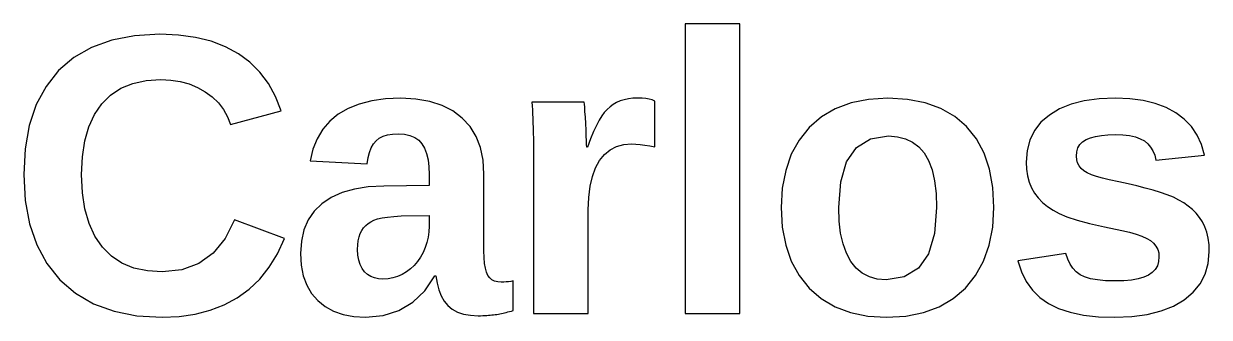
# Model space of a CAD drawing. Header units: metres. Extents: x 18 to 589, y 31 to 387.
# Drawn here: x 397.57 to 430.57, y 117.57 to 125.73 of the extents above; entities that cross this region are included whole.
import ezdxf

# ---------------------------------------------------------------- set-up
doc = ezdxf.new("R2010")
doc.units = ezdxf.units.M

msp = doc.modelspace()

# ---------------------------------------------------------------- linework, layer by layer
for p, q in [((401.357, 125.436), (400.654, 125.395)), ((401.875, 125.414), (401.357, 125.436)), ((417.508, 125.729), (415.984, 125.729)), ((415.984, 125.729), (415.984, 117.678)), ((417.508, 117.678), (417.508, 125.729)), ((400.021, 125.274), (399.458, 125.072)), ((400.654, 125.395), (400.021, 125.274)), ((402.354, 125.349), (401.875, 125.414)), ((402.792, 125.241), (402.354, 125.349)), ((403.19, 125.09), (402.792, 125.241)), ((403.549, 124.896), (403.19, 125.09)), ((398.965, 124.79), (398.541, 124.427)), ((399.458, 125.072), (398.965, 124.79)), ((403.867, 124.66), (403.549, 124.896)), ((398.541, 124.427), (398.192, 123.988)), ((404.145, 124.383), (403.867, 124.66)), ((400.605, 124.069), (400.977, 124.15)), ((400.977, 124.15), (401.39, 124.177)), ((401.39, 124.177), (401.666, 124.164)), ((401.666, 124.164), (401.928, 124.123)), ((401.928, 124.123), (402.175, 124.055)), ((404.383, 124.066), (404.145, 124.383)), ((398.192, 123.988), (397.92, 123.48)), ((399.989, 123.747), (400.276, 123.935)), ((400.276, 123.935), (400.605, 124.069)), ((402.175, 124.055), (402.407, 123.96)), ((402.407, 123.96), (402.624, 123.838)), ((402.624, 123.838), (402.819, 123.693)), ((404.58, 123.708), (404.383, 124.066)), ((397.92, 123.48), (397.726, 122.901)), ((399.541, 123.21), (399.743, 123.504)), ((399.743, 123.504), (399.989, 123.747)), ((402.819, 123.693), (402.988, 123.529)), ((402.988, 123.529), (403.128, 123.346)), ((404.737, 123.309), (404.58, 123.708)), ((406.91, 123.497), (406.599, 123.373)), ((407.258, 123.586), (406.91, 123.497)), ((407.643, 123.639), (407.258, 123.586)), ((408.065, 123.656), (407.643, 123.639)), ((408.489, 123.634), (408.065, 123.656)), ((408.873, 123.569), (408.489, 123.634)), ((409.216, 123.459), (408.873, 123.569)), ((409.518, 123.306), (409.216, 123.459)), ((413.172, 123.548), (411.718, 123.548)), ((411.718, 123.548), (411.724, 123.445)), ((411.724, 123.445), (411.73, 123.336)), ((413.179, 123.493), (413.172, 123.548)), ((413.186, 123.406), (413.179, 123.493)), ((413.979, 123.486), (413.892, 123.421)), ((414.072, 123.54), (413.979, 123.486)), ((414.172, 123.584), (414.072, 123.54)), ((414.282, 123.618), (414.172, 123.584)), ((414.402, 123.642), (414.282, 123.618)), ((414.53, 123.657), (414.402, 123.642)), ((414.669, 123.662), (414.53, 123.657)), ((414.782, 123.658), (414.669, 123.662)), ((414.885, 123.649), (414.782, 123.658)), ((414.979, 123.632), (414.885, 123.649)), ((415.065, 123.61), (414.979, 123.632)), ((415.141, 123.58), (415.065, 123.61)), ((415.141, 122.306), (415.141, 123.58)), ((420.6, 123.527), (420.163, 123.364)), ((421.087, 123.624), (420.6, 123.527)), ((421.624, 123.656), (421.087, 123.624)), ((422.172, 123.625), (421.624, 123.656)), ((422.665, 123.531), (422.172, 123.625)), ((423.104, 123.374), (422.665, 123.531)), ((426.728, 123.493), (426.404, 123.361)), ((427.095, 123.587), (426.728, 123.493)), ((427.506, 123.643), (427.095, 123.587)), ((427.959, 123.662), (427.506, 123.643)), ((428.362, 123.645), (427.959, 123.662)), ((428.731, 123.597), (428.362, 123.645)), ((429.068, 123.515), (428.731, 123.597)), ((429.372, 123.401), (429.068, 123.515)), ((399.384, 122.866), (399.541, 123.21)), ((403.128, 123.346), (403.241, 123.145)), ((403.241, 123.145), (403.326, 122.924)), ((403.326, 122.924), (404.737, 123.309)), ((406.326, 123.214), (406.091, 123.021)), ((406.599, 123.373), (406.326, 123.214)), ((409.779, 123.108), (409.518, 123.306)), ((409.996, 122.871), (409.779, 123.108)), ((411.73, 123.336), (411.736, 123.222)), ((411.736, 123.222), (411.742, 123.102)), ((413.195, 123.287), (413.186, 123.406)), ((413.205, 123.136), (413.195, 123.287)), ((413.215, 122.954), (413.205, 123.136)), ((413.66, 123.165), (413.588, 123.05)), ((413.732, 123.261), (413.66, 123.165)), ((413.809, 123.346), (413.732, 123.261)), ((413.892, 123.421), (413.809, 123.346)), ((419.775, 123.137), (419.438, 122.845)), ((420.163, 123.364), (419.775, 123.137)), ((423.489, 123.155), (423.104, 123.374)), ((423.818, 122.872), (423.489, 123.155)), ((426.123, 123.192), (425.889, 122.99)), ((426.404, 123.361), (426.123, 123.192)), ((429.644, 123.255), (429.372, 123.401)), ((429.879, 123.078), (429.644, 123.255)), ((397.726, 122.901), (397.609, 122.253)), ((399.271, 122.473), (399.384, 122.866)), ((405.895, 122.794), (405.738, 122.534)), ((406.091, 123.021), (405.895, 122.794)), ((410.164, 122.596), (409.996, 122.871)), ((411.742, 123.102), (411.747, 122.976)), ((411.747, 122.976), (411.752, 122.84)), ((411.752, 122.84), (411.756, 122.692)), ((413.225, 122.769), (413.215, 122.954)), ((413.513, 122.905), (413.434, 122.731)), ((413.588, 123.05), (413.513, 122.905)), ((419.438, 122.845), (419.157, 122.497)), ((424.091, 122.531), (423.818, 122.872)), ((425.889, 122.99), (425.708, 122.758)), ((430.077, 122.871), (429.879, 123.078)), ((430.236, 122.636), (430.077, 122.871)), ((399.204, 122.029), (399.271, 122.473)), ((405.738, 122.534), (405.62, 122.241)), ((407.305, 122.389), (407.378, 122.476)), ((407.378, 122.476), (407.467, 122.546)), ((407.467, 122.546), (407.573, 122.6)), ((407.573, 122.6), (407.697, 122.638)), ((407.697, 122.638), (407.839, 122.661)), ((407.839, 122.661), (408, 122.669)), ((408, 122.669), (408.172, 122.658)), ((408.172, 122.658), (408.323, 122.624)), ((408.323, 122.624), (408.455, 122.568)), ((408.455, 122.568), (408.566, 122.49)), ((408.566, 122.49), (408.656, 122.39)), ((410.285, 122.285), (410.164, 122.596)), ((411.756, 122.692), (411.759, 122.531)), ((411.759, 122.531), (411.761, 122.357)), ((413.232, 122.61), (413.225, 122.769)), ((413.238, 122.478), (413.232, 122.61)), ((413.241, 122.373), (413.238, 122.478)), ((413.351, 122.527), (413.264, 122.295)), ((413.434, 122.731), (413.351, 122.527)), ((419.157, 122.497), (418.938, 122.1)), ((420.757, 122.291), (421.146, 122.53)), ((421.146, 122.53), (421.646, 122.609)), ((421.646, 122.609), (421.894, 122.59)), ((421.894, 122.59), (422.117, 122.534)), ((422.117, 122.534), (422.316, 122.439)), ((424.303, 122.135), (424.091, 122.531)), ((425.578, 122.496), (425.5, 122.204)), ((425.708, 122.758), (425.578, 122.496)), ((426.972, 122.368), (427.048, 122.446)), ((427.048, 122.446), (427.145, 122.509)), ((427.145, 122.509), (427.265, 122.559)), ((427.265, 122.559), (427.406, 122.597)), ((427.406, 122.597), (427.569, 122.625)), ((427.569, 122.625), (427.753, 122.642)), ((427.753, 122.642), (427.959, 122.647)), ((427.959, 122.647), (428.169, 122.64)), ((428.169, 122.64), (428.354, 122.619)), ((428.354, 122.619), (428.516, 122.584)), ((428.516, 122.584), (428.654, 122.534)), ((428.654, 122.534), (428.768, 122.471)), ((428.768, 122.471), (428.862, 122.393)), ((430.356, 122.371), (430.236, 122.636)), ((397.609, 122.253), (397.57, 121.535)), ((405.62, 122.241), (405.542, 121.915)), ((407.157, 122.007), (407.195, 122.154)), ((407.195, 122.154), (407.244, 122.282)), ((407.244, 122.282), (407.305, 122.389)), ((408.656, 122.39), (408.728, 122.266)), ((408.728, 122.266), (408.784, 122.119)), ((408.784, 122.119), (408.825, 121.948)), ((410.357, 121.937), (410.285, 122.285)), ((411.761, 122.357), (411.761, 122.17)), ((411.761, 122.17), (411.761, 117.678)), ((413.242, 122.295), (413.241, 122.373)), ((413.264, 122.295), (413.242, 122.295)), ((413.74, 122.092), (413.897, 122.221)), ((413.897, 122.221), (414.075, 122.313)), ((414.075, 122.313), (414.272, 122.368)), ((414.272, 122.368), (414.49, 122.387)), ((414.49, 122.387), (414.606, 122.384)), ((414.606, 122.384), (414.729, 122.374)), ((414.729, 122.374), (414.86, 122.358)), ((414.86, 122.358), (414.997, 122.335)), ((414.997, 122.335), (415.141, 122.306)), ((420.479, 121.893), (420.757, 122.291)), ((422.316, 122.439), (422.49, 122.307)), ((422.49, 122.307), (422.639, 122.137)), ((422.639, 122.137), (422.762, 121.926)), ((424.454, 121.685), (424.303, 122.135)), ((425.5, 122.204), (425.475, 121.882)), ((426.874, 122.045), (426.885, 122.168)), ((426.885, 122.168), (426.918, 122.276)), ((426.918, 122.276), (426.972, 122.368)), ((428.862, 122.393), (428.941, 122.301)), ((428.941, 122.301), (429.005, 122.194)), ((429.005, 122.194), (429.054, 122.073)), ((430.438, 122.078), (430.356, 122.371)), ((399.182, 121.535), (399.204, 122.029)), ((405.542, 121.915), (407.132, 121.839)), ((407.132, 121.839), (407.157, 122.007)), ((408.825, 121.948), (408.849, 121.753)), ((410.381, 121.551), (410.357, 121.937)), ((413.489, 121.723), (413.603, 121.926)), ((413.603, 121.926), (413.74, 122.092)), ((418.938, 122.1), (418.782, 121.654)), ((420.313, 121.335), (420.479, 121.893)), ((422.762, 121.926), (422.857, 121.668)), ((425.475, 121.882), (425.484, 121.685)), ((426.883, 121.947), (426.874, 122.045)), ((426.908, 121.858), (426.883, 121.947)), ((426.949, 121.777), (426.908, 121.858)), ((429.054, 122.073), (429.088, 121.937)), ((429.088, 121.937), (430.438, 122.078)), ((397.57, 121.535), (397.611, 120.818)), ((399.205, 121.033), (399.182, 121.535)), ((408.849, 121.753), (408.857, 121.535)), ((408.857, 121.535), (408.857, 121.237)), ((410.381, 119.414), (410.381, 121.551)), ((413.336, 121.212), (413.4, 121.486)), ((413.4, 121.486), (413.489, 121.723)), ((418.782, 121.654), (418.688, 121.16)), ((422.857, 121.668), (422.926, 121.364)), ((424.545, 121.179), (424.454, 121.685)), ((425.484, 121.685), (425.512, 121.5)), ((425.512, 121.5), (425.559, 121.328)), ((427.008, 121.705), (426.949, 121.777)), ((427.083, 121.641), (427.008, 121.705)), ((427.178, 121.583), (427.083, 121.641)), ((427.296, 121.53), (427.178, 121.583)), ((427.436, 121.48), (427.296, 121.53)), ((427.6, 121.435), (427.436, 121.48)), ((406.775, 121.132), (406.431, 121.034)), ((407.163, 121.192), (406.775, 121.132)), ((407.593, 121.215), (407.163, 121.192)), ((408.857, 121.237), (407.593, 121.215)), ((413.298, 120.903), (413.336, 121.212)), ((418.688, 121.16), (418.657, 120.618)), ((420.257, 120.618), (420.313, 121.335)), ((422.926, 121.364), (422.967, 121.014)), ((424.575, 120.618), (424.545, 121.179)), ((425.559, 121.328), (425.626, 121.169)), ((425.626, 121.169), (425.711, 121.022)), ((427.786, 121.394), (427.6, 121.435)), ((428.055, 121.337), (427.786, 121.394)), ((428.312, 121.28), (428.055, 121.337)), ((428.557, 121.222), (428.312, 121.28)), ((428.789, 121.163), (428.557, 121.222)), ((429.009, 121.104), (428.789, 121.163)), ((397.611, 120.818), (397.731, 120.167)), ((399.274, 120.58), (399.205, 121.033)), ((406.129, 120.899), (405.87, 120.727)), ((406.431, 121.034), (406.129, 120.899)), ((413.286, 120.559), (413.298, 120.903)), ((422.967, 121.014), (422.98, 120.618)), ((425.711, 121.022), (425.814, 120.888)), ((425.814, 120.888), (425.934, 120.763)), ((429.214, 121.042), (429.009, 121.104)), ((429.403, 120.975), (429.214, 121.042)), ((429.574, 120.904), (429.403, 120.975)), ((429.729, 120.829), (429.574, 120.904)), ((429.866, 120.749), (429.729, 120.829)), ((399.39, 120.178), (399.274, 120.58)), ((405.656, 120.518), (405.49, 120.275)), ((405.87, 120.727), (405.656, 120.518)), ((413.286, 117.678), (413.286, 120.559)), ((418.657, 120.618), (418.688, 120.074)), ((420.271, 120.244), (420.257, 120.618)), ((422.98, 120.618), (422.924, 119.896)), ((424.544, 120.072), (424.575, 120.618)), ((425.934, 120.763), (426.071, 120.649)), ((426.071, 120.649), (426.225, 120.546)), ((426.225, 120.546), (426.397, 120.453)), ((429.99, 120.661), (429.866, 120.749)), ((430.104, 120.565), (429.99, 120.661)), ((430.207, 120.459), (430.104, 120.565)), ((397.731, 120.167), (397.933, 119.583)), ((399.551, 119.825), (399.39, 120.178)), ((403.44, 120.282), (403.179, 119.759)), ((404.834, 119.756), (403.44, 120.282)), ((405.49, 120.275), (405.371, 119.998)), ((407.093, 120.118), (407.16, 120.176)), ((407.16, 120.176), (407.237, 120.226)), ((407.237, 120.226), (407.321, 120.268)), ((407.321, 120.268), (407.423, 120.303)), ((407.423, 120.303), (407.549, 120.333)), ((407.549, 120.333), (407.7, 120.356)), ((407.7, 120.356), (407.875, 120.373)), ((407.875, 120.373), (408.076, 120.385)), ((408.076, 120.385), (408.857, 120.396)), ((408.857, 120.396), (408.857, 120.098)), ((420.311, 119.908), (420.271, 120.244)), ((426.397, 120.453), (426.611, 120.364)), ((426.611, 120.364), (426.892, 120.271)), ((426.892, 120.271), (427.24, 120.177)), ((427.24, 120.177), (427.655, 120.079)), ((430.299, 120.344), (430.207, 120.459)), ((430.382, 120.22), (430.299, 120.344)), ((430.451, 120.083), (430.382, 120.22)), ((399.759, 119.522), (399.551, 119.825)), ((405.371, 119.998), (405.3, 119.685)), ((406.908, 119.801), (406.94, 119.895)), ((406.94, 119.895), (406.982, 119.978)), ((406.982, 119.978), (407.033, 120.052)), ((407.033, 120.052), (407.093, 120.118)), ((408.85, 119.945), (408.83, 119.796)), ((408.857, 120.098), (408.85, 119.945)), ((418.688, 120.074), (418.782, 119.578)), ((420.379, 119.609), (420.311, 119.908)), ((422.924, 119.896), (422.756, 119.334)), ((424.449, 119.575), (424.544, 120.072)), ((427.655, 120.079), (428.138, 119.978)), ((428.138, 119.978), (428.351, 119.931)), ((428.351, 119.931), (428.537, 119.879)), ((428.537, 119.879), (428.697, 119.823)), ((428.697, 119.823), (428.831, 119.763)), ((430.505, 119.932), (430.451, 120.083)), ((430.543, 119.767), (430.505, 119.932)), ((397.933, 119.583), (398.214, 119.065)), ((400.011, 119.272), (399.759, 119.522)), ((403.179, 119.759), (402.847, 119.351)), ((404.638, 119.336), (404.834, 119.756)), ((405.3, 119.685), (405.276, 119.338)), ((406.866, 119.457), (406.87, 119.582)), ((406.87, 119.582), (406.884, 119.697)), ((406.884, 119.697), (406.908, 119.801)), ((408.749, 119.507), (408.689, 119.368)), ((408.796, 119.65), (408.749, 119.507)), ((408.83, 119.796), (408.796, 119.65)), ((418.782, 119.578), (418.938, 119.131)), ((420.474, 119.348), (420.379, 119.609)), ((424.29, 119.128), (424.449, 119.575)), ((428.831, 119.763), (428.938, 119.699)), ((428.938, 119.699), (429.023, 119.628)), ((429.023, 119.628), (429.089, 119.548)), ((429.089, 119.548), (429.137, 119.458)), ((430.566, 119.587), (430.543, 119.767)), ((430.574, 119.392), (430.566, 119.587)), ((400.304, 119.078), (400.011, 119.272)), ((402.847, 119.351), (402.445, 119.061)), ((404.407, 118.961), (404.638, 119.336)), ((405.276, 119.338), (405.295, 119.017)), ((406.873, 119.299), (406.866, 119.457)), ((406.897, 119.158), (406.873, 119.299)), ((406.935, 119.033), (406.897, 119.158)), ((408.616, 119.236), (408.534, 119.116)), ((408.689, 119.368), (408.616, 119.236)), ((410.386, 119.229), (410.381, 119.414)), ((410.399, 119.068), (410.386, 119.229)), ((420.596, 119.124), (420.474, 119.348)), ((422.756, 119.334), (422.475, 118.932)), ((426.581, 119.343), (425.241, 119.143)), ((426.633, 119.186), (426.581, 119.343)), ((426.699, 119.048), (426.633, 119.186)), ((429.137, 119.458), (429.165, 119.359)), ((429.174, 119.251), (429.163, 119.12)), ((429.165, 119.359), (429.174, 119.251)), ((430.546, 119.066), (430.574, 119.392)), ((398.214, 119.065), (398.577, 118.614)), ((400.637, 118.939), (400.304, 119.078)), ((401.012, 118.856), (400.637, 118.939)), ((401.428, 118.828), (401.012, 118.856)), ((401.972, 118.886), (401.428, 118.828)), ((402.445, 119.061), (401.972, 118.886)), ((404.143, 118.632), (404.407, 118.961)), ((405.295, 119.017), (405.353, 118.726)), ((406.989, 118.926), (406.935, 119.033)), ((407.058, 118.836), (406.989, 118.926)), ((407.14, 118.763), (407.058, 118.836)), ((408.225, 118.828), (408.104, 118.758)), ((408.338, 118.912), (408.225, 118.828)), ((408.441, 119.008), (408.338, 118.912)), ((408.534, 119.116), (408.441, 119.008)), ((410.421, 118.932), (410.399, 119.068)), ((410.452, 118.82), (410.421, 118.932)), ((410.492, 118.733), (410.452, 118.82)), ((418.938, 119.131), (419.157, 118.733)), ((420.744, 118.939), (420.596, 119.124)), ((420.915, 118.796), (420.744, 118.939)), ((422.475, 118.932), (422.081, 118.691)), ((424.068, 118.73), (424.29, 119.128)), ((425.241, 119.143), (425.343, 118.836)), ((425.343, 118.836), (425.48, 118.564)), ((426.778, 118.93), (426.699, 119.048)), ((426.869, 118.831), (426.778, 118.93)), ((426.975, 118.752), (426.869, 118.831)), ((429.069, 118.901), (428.987, 118.814)), ((429.128, 119.003), (429.069, 118.901)), ((429.163, 119.12), (429.128, 119.003)), ((430.463, 118.77), (430.546, 119.066)), ((398.577, 118.614), (399.013, 118.238)), ((403.845, 118.348), (404.143, 118.632)), ((405.353, 118.726), (405.448, 118.465)), ((407.233, 118.706), (407.14, 118.763)), ((407.335, 118.665), (407.233, 118.706)), ((407.448, 118.641), (407.335, 118.665)), ((407.571, 118.633), (407.448, 118.641)), ((407.712, 118.641), (407.571, 118.633)), ((407.847, 118.664), (407.712, 118.641)), ((407.978, 118.703), (407.847, 118.664)), ((408.104, 118.758), (407.978, 118.703)), ((408.732, 118.309), (409.014, 118.725)), ((409.014, 118.725), (409.047, 118.725)), ((409.047, 118.725), (409.077, 118.516)), ((409.077, 118.516), (409.125, 118.329)), ((410.543, 118.666), (410.492, 118.733)), ((410.605, 118.613), (410.543, 118.666)), ((410.68, 118.576), (410.605, 118.613)), ((410.766, 118.553), (410.68, 118.576)), ((410.864, 118.546), (410.766, 118.553)), ((410.933, 118.547), (410.864, 118.546)), ((411.001, 118.551), (410.933, 118.547)), ((411.068, 118.558), (411.001, 118.551)), ((411.135, 118.567), (411.068, 118.558)), ((411.2, 118.579), (411.135, 118.567)), ((411.2, 117.754), (411.2, 118.579)), ((419.157, 118.733), (419.438, 118.383)), ((421.111, 118.693), (420.915, 118.796)), ((421.331, 118.632), (421.111, 118.693)), ((421.575, 118.611), (421.331, 118.632)), ((422.081, 118.691), (421.575, 118.611)), ((423.783, 118.381), (424.068, 118.73)), ((425.48, 118.564), (425.65, 118.326)), ((427.103, 118.69), (426.975, 118.752)), ((427.264, 118.641), (427.103, 118.69)), ((427.459, 118.606), (427.264, 118.641)), ((427.687, 118.585), (427.459, 118.606)), ((427.948, 118.579), (427.687, 118.585)), ((428.191, 118.585), (427.948, 118.579)), ((428.405, 118.605), (428.191, 118.585)), ((428.592, 118.637), (428.405, 118.605)), ((428.75, 118.683), (428.592, 118.637)), ((428.882, 118.741), (428.75, 118.683)), ((428.987, 118.814), (428.882, 118.741)), ((430.128, 118.264), (430.323, 118.502)), ((430.323, 118.502), (430.463, 118.77)), ((399.013, 118.238), (399.516, 117.945)), ((403.513, 118.109), (403.845, 118.348)), ((405.448, 118.465), (405.582, 118.234)), ((405.582, 118.234), (405.754, 118.033)), ((408.398, 117.985), (408.732, 118.309)), ((409.125, 118.329), (409.191, 118.163)), ((409.191, 118.163), (409.274, 118.018)), ((419.438, 118.383), (419.774, 118.09)), ((423.442, 118.089), (423.783, 118.381)), ((425.65, 118.326), (425.856, 118.122)), ((429.877, 118.055), (430.128, 118.264)), ((399.516, 117.945), (400.086, 117.737)), ((402.762, 117.764), (403.151, 117.915)), ((403.151, 117.915), (403.513, 118.109)), ((405.754, 118.033), (405.96, 117.866)), ((405.96, 117.866), (406.195, 117.736)), ((408.012, 117.754), (408.398, 117.985)), ((409.274, 118.018), (409.375, 117.895)), ((409.375, 117.895), (409.496, 117.793)), ((419.774, 118.09), (420.157, 117.862)), ((420.157, 117.862), (420.588, 117.7)), ((422.614, 117.699), (423.052, 117.861)), ((423.052, 117.861), (423.442, 118.089)), ((425.856, 118.122), (426.096, 117.952)), ((426.096, 117.952), (426.376, 117.814)), ((429.234, 117.744), (429.577, 117.88)), ((429.577, 117.88), (429.877, 118.055)), ((400.086, 117.737), (400.723, 117.611)), ((400.723, 117.611), (401.428, 117.57)), ((401.428, 117.57), (401.9, 117.591)), ((401.9, 117.591), (402.345, 117.656)), ((402.345, 117.656), (402.762, 117.764)), ((406.195, 117.736), (406.461, 117.644)), ((406.461, 117.644), (406.757, 117.588)), ((406.757, 117.588), (407.083, 117.57)), ((407.083, 117.57), (407.573, 117.616)), ((407.573, 117.616), (408.012, 117.754)), ((409.496, 117.793), (409.642, 117.714)), ((409.642, 117.714), (409.812, 117.658)), ((409.812, 117.658), (410.006, 117.624)), ((410.006, 117.624), (410.224, 117.613)), ((410.224, 117.613), (410.287, 117.613)), ((410.287, 117.613), (410.348, 117.615)), ((410.348, 117.615), (410.404, 117.617)), ((410.404, 117.617), (410.458, 117.62)), ((410.458, 117.62), (410.509, 117.624)), ((410.509, 117.624), (410.557, 117.628)), ((410.557, 117.628), (410.604, 117.633)), ((410.604, 117.633), (410.65, 117.639)), ((410.65, 117.639), (410.695, 117.645)), ((410.695, 117.645), (410.739, 117.651)), ((410.739, 117.651), (410.783, 117.658)), ((410.783, 117.658), (410.826, 117.666)), ((410.826, 117.666), (410.869, 117.674)), ((410.869, 117.674), (410.913, 117.684)), ((410.913, 117.684), (410.956, 117.694)), ((410.956, 117.694), (411.001, 117.705)), ((411.001, 117.705), (411.047, 117.717)), ((411.047, 117.717), (411.096, 117.729)), ((411.096, 117.729), (411.147, 117.741)), ((411.147, 117.741), (411.2, 117.754)), ((411.761, 117.678), (413.286, 117.678)), ((415.984, 117.678), (417.508, 117.678)), ((420.588, 117.7), (421.066, 117.602)), ((421.066, 117.602), (421.592, 117.57)), ((421.592, 117.57), (422.127, 117.602)), ((422.127, 117.602), (422.614, 117.699)), ((426.376, 117.814), (426.701, 117.707)), ((426.701, 117.707), (427.071, 117.631)), ((427.071, 117.631), (427.487, 117.585)), ((427.487, 117.585), (427.948, 117.57)), ((427.948, 117.57), (428.42, 117.589)), ((428.42, 117.589), (428.848, 117.647)), ((428.848, 117.647), (429.234, 117.744))]:
    msp.add_line(p, q)

doc.saveas('drawing.dxf')
